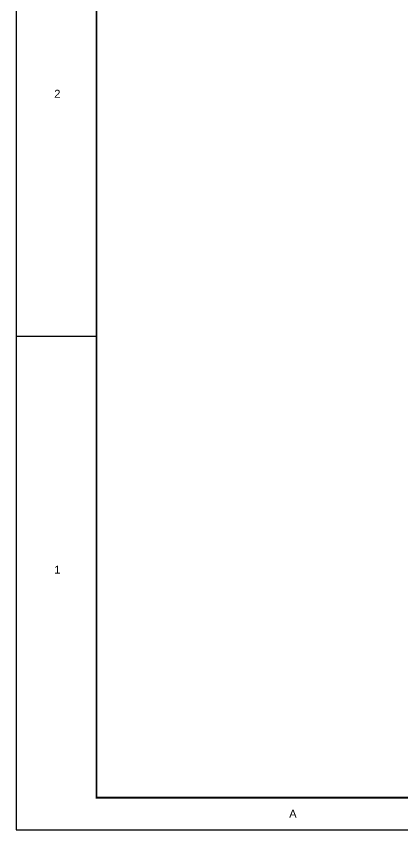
# Model space of a CAD drawing. Header units: millimetres. Extents: x -16232 to 52632, y -3739 to 20678.
# Drawn here: x 0 to 3614, y 0 to 7620 of the extents above; entities that cross this region are included whole.
import ezdxf
from ezdxf.enums import TextEntityAlignment as Align

# ---------------------------------------------------------------- set-up
doc = ezdxf.new("R2010")
doc.units = ezdxf.units.MM
doc.header["$LTSCALE"] = 300
doc.header["$MEASUREMENT"] = 0
doc.styles.add('PADRAO ANGLO', font='arial.ttf')

# ---------------------------------------------------------------- blocks, each defined once
blk = doc.blocks.new('FORMATO_A1')
for p, q in [((0, 594), (0, 0)), ((25, 154), (0, 154)), ((0, 0), (841, 0))]:
    blk.add_line(p, q)
at = {"const_width": 0.6}
blk.add_lwpolyline([(831, 584), (25, 584), (25, 10), (831, 10)], close=True, dxfattribs=at)
at = {"style": 'PADRAO ANGLO'}
for s, p in [('2', (12.81, 229.82)), ('1', (12.81, 81.2)), ('A', (86.25, 5))]:
    blk.add_text(s, height=2.5, dxfattribs=at).set_placement(p, align=Align.MIDDLE)

msp = doc.modelspace()

# ---------------------------------------------------------------- block references
at = {"xscale": 30, "yscale": 30, "zscale": 30}
msp.add_blockref('FORMATO_A1', (0, 0), dxfattribs=at)

doc.saveas('drawing.dxf')
